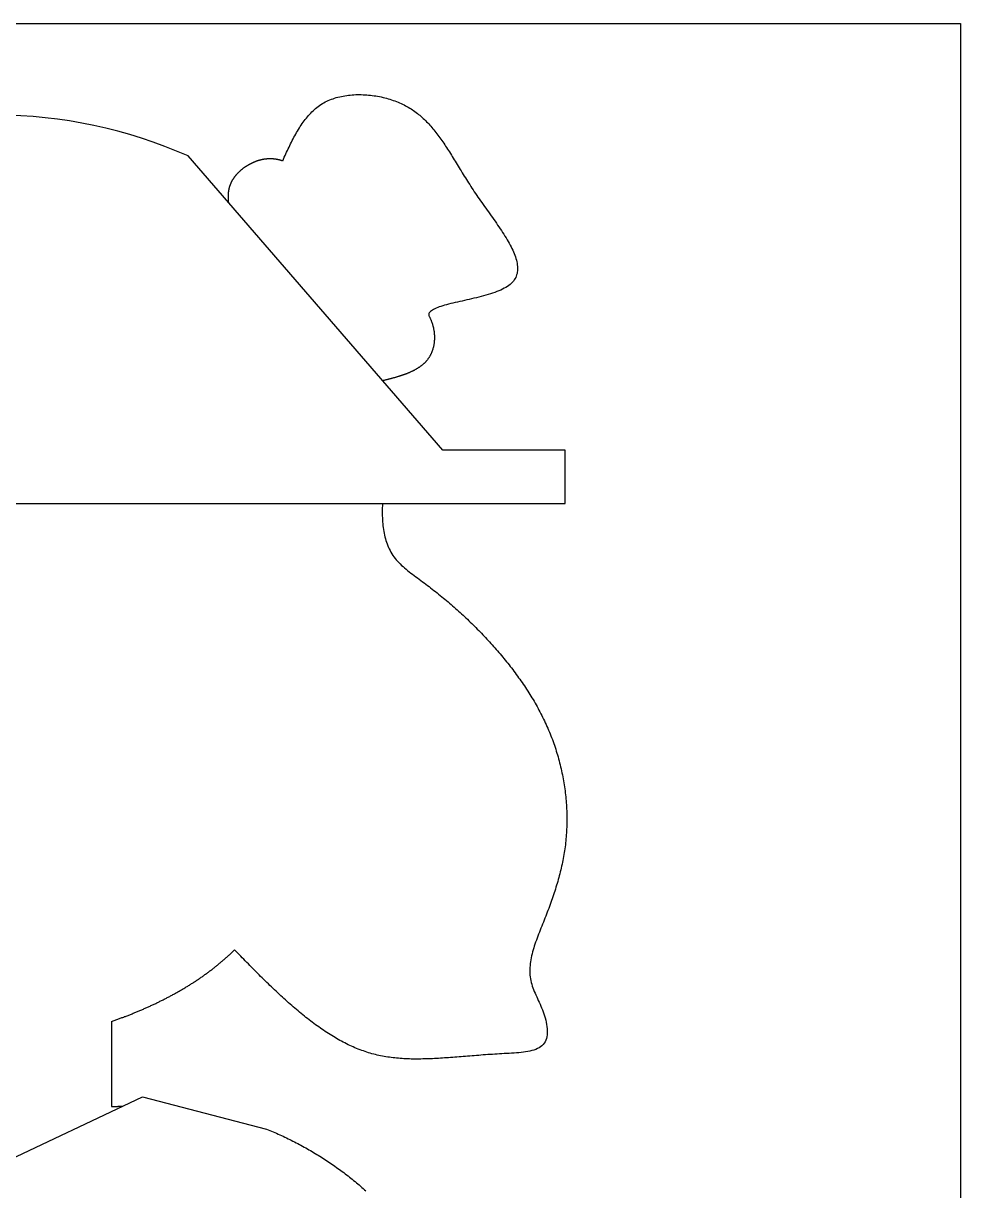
# Model space of a CAD drawing. Header units: millimetres. Extents: x 111 to 2999, y 81 to 1941.
# Drawn here: x 2196.8 to 2475.3, y 1592.4 to 1939.2 of the extents above; entities that cross this region are included whole.
import ezdxf

# ---------------------------------------------------------------- set-up
doc = ezdxf.new("R2010")
doc.units = ezdxf.units.MM

msp = doc.modelspace()

# ---------------------------------------------------------------- linework, layer by layer
for p, q in [((2223.03, 1642.67), (2223.03, 1617.36)), ((2188.12, 1599.41), (2232.22, 1620.26)), ((2232.22, 1620.26), (2269.06, 1610.68))]:
    msp.add_line(p, q)
at = {"color": 0}
msp.add_lwpolyline([(1905.29, 1939.21), (2475.29, 1939.21), (2475.29, 1039.21), (1905.29, 1039.21)], close=True, dxfattribs=at)
msp.add_lwpolyline([(2321.41, 1812.37), (2245.75, 1899.8, 0.212606), (2131.84, 1899.8), (2054.37, 1812.37), (2000.95, 1812.37), (2000.95, 1804.77), (2000.95, 1796.5), (2040.3, 1796.5), (2335.15, 1796.5), (2357.76, 1796.5), (2357.76, 1812.37)], format="xyb", close=True)
for points in [[(2273.88, 1898.39, 0), (2274.11, 1898.9, 0), (2274.34, 1899.4, 0), (2274.57, 1899.91, 0), (2274.81, 1900.42, 0), (2275.04, 1900.92, 0), (2275.28, 1901.42, 0), (2275.51, 1901.93, 0), (2275.75, 1902.42, 0), (2275.99, 1902.92, 0), (2276.23, 1903.41, 0), (2276.48, 1903.91, 0), (2276.73, 1904.39, 0), (2276.98, 1904.88, 0), (2277.23, 1905.35, 0), (2277.49, 1905.83, 0), (2277.75, 1906.3, 0), (2278.01, 1906.76, 0), (2278.28, 1907.22, 0), (2278.55, 1907.68, 0), (2278.83, 1908.13, 0), (2279.11, 1908.57, 0), (2279.39, 1909, 0), (2279.69, 1909.43, 0), (2279.98, 1909.85, 0), (2280.28, 1910.27, 0), (2280.59, 1910.67, 0), (2280.91, 1911.07, 0), (2281.23, 1911.46, 0), (2281.56, 1911.84, 0), (2281.89, 1912.21, 0), (2282.23, 1912.57, 0), (2282.58, 1912.92, 0), (2282.94, 1913.26, 0), (2283.3, 1913.6, 0), (2283.67, 1913.92, 0), (2284.05, 1914.23, 0), (2284.44, 1914.52, 0), (2284.84, 1914.81, 0), (2285.24, 1915.09, 0), (2285.66, 1915.35, 0), (2286.08, 1915.6, 0), (2286.52, 1915.84, 0), (2286.96, 1916.06, 0), (2287.42, 1916.27, 0), (2287.88, 1916.47, 0), (2288.35, 1916.65, 0), (2288.83, 1916.83, 0), (2289.31, 1916.99, 0), (2289.81, 1917.14, 0), (2290.3, 1917.28, 0), (2290.81, 1917.4, 0), (2291.32, 1917.51, 0), (2291.84, 1917.62, 0), (2292.36, 1917.71, 0), (2292.89, 1917.79, 0), (2293.41, 1917.85, 0), (2293.95, 1917.91, 0), (2294.49, 1917.96, 0), (2295.02, 1917.99, 0), (2295.57, 1918.02, 0), (2296.11, 1918.03, 0), (2296.65, 1918.03, 0), (2297.2, 1918.03, 0), (2297.75, 1918.01, 0), (2298.29, 1917.98, 0), (2298.84, 1917.95, 0), (2299.39, 1917.9, 0), (2299.93, 1917.85, 0), (2300.47, 1917.78, 0), (2301.02, 1917.71, 0), (2301.55, 1917.63, 0), (2302.09, 1917.54, 0), (2302.62, 1917.44, 0), (2303.15, 1917.33, 0), (2303.68, 1917.21, 0), (2304.2, 1917.08, 0), (2304.71, 1916.95, 0), (2305.22, 1916.81, 0), (2305.73, 1916.66, 0), (2306.23, 1916.5, 0), (2306.72, 1916.33, 0), (2307.2, 1916.16, 0), (2307.68, 1915.98, 0), (2308.15, 1915.79, 0), (2308.61, 1915.6, 0), (2309.06, 1915.4, 0), (2309.5, 1915.19, 0), (2309.94, 1914.97, 0), (2310.37, 1914.75, 0), (2310.79, 1914.52, 0), (2311.2, 1914.29, 0), (2311.6, 1914.04, 0), (2312, 1913.8, 0), (2312.4, 1913.54, 0), (2312.78, 1913.28, 0), (2313.16, 1913.01, 0), (2313.53, 1912.74, 0), (2313.9, 1912.46, 0), (2314.26, 1912.17, 0), (2314.62, 1911.88, 0), (2314.97, 1911.58, 0), (2315.31, 1911.27, 0), (2315.65, 1910.96, 0), (2315.99, 1910.64, 0), (2316.32, 1910.32, 0), (2316.64, 1909.99, 0), (2316.97, 1909.66, 0), (2317.28, 1909.32, 0), (2317.6, 1908.97, 0), (2317.91, 1908.62, 0), (2318.22, 1908.27, 0), (2318.52, 1907.9, 0), (2318.82, 1907.54, 0), (2319.12, 1907.17, 0), (2319.42, 1906.79, 0), (2319.71, 1906.4, 0), (2320, 1906.02, 0), (2320.29, 1905.62, 0), (2320.58, 1905.23, 0), (2320.87, 1904.82, 0), (2321.16, 1904.42, 0), (2321.44, 1904, 0), (2321.72, 1903.59, 0), (2322.01, 1903.16, 0), (2322.29, 1902.74, 0), (2322.57, 1902.31, 0), (2322.85, 1901.87, 0), (2323.13, 1901.43, 0), (2323.42, 1900.99, 0), (2323.7, 1900.54, 0), (2323.98, 1900.09, 0), (2324.27, 1899.63, 0), (2324.55, 1899.17, 0), (2324.84, 1898.7, 0), (2325.13, 1898.23, 0), (2325.42, 1897.76, 0), (2325.71, 1897.28, 0), (2326, 1896.8, 0), (2326.3, 1896.32, 0), (2326.6, 1895.83, 0), (2326.9, 1895.34, 0), (2327.21, 1894.84, 0), (2327.51, 1894.34, 0), (2327.82, 1893.84, 0), (2328.14, 1893.33, 0), (2328.46, 1892.82, 0), (2328.78, 1892.31, 0), (2329.11, 1891.79, 0), (2329.44, 1891.28, 0), (2329.77, 1890.75, 0), (2330.11, 1890.23, 0), (2330.46, 1889.7, 0), (2330.81, 1889.17, 0), (2331.17, 1888.64, 0), (2331.53, 1888.1, 0), (2331.89, 1887.56, 0), (2332.27, 1887.02, 0), (2332.65, 1886.47, 0), (2333.03, 1885.93, 0), (2333.42, 1885.38, 0), (2333.81, 1884.83, 0), (2334.2, 1884.28, 0), (2334.6, 1883.72, 0), (2335, 1883.17, 0), (2335.39, 1882.61, 0), (2335.79, 1882.06, 0), (2336.19, 1881.5, 0), (2336.58, 1880.95, 0), (2336.97, 1880.4, 0), (2337.36, 1879.84, 0), (2337.74, 1879.29, 0), (2338.12, 1878.74, 0), (2338.49, 1878.19, 0), (2338.86, 1877.64, 0), (2339.21, 1877.09, 0), (2339.56, 1876.55, 0), (2339.9, 1876.01, 0), (2340.24, 1875.47, 0), (2340.56, 1874.93, 0), (2340.86, 1874.4, 0), (2341.16, 1873.87, 0), (2341.45, 1873.35, 0), (2341.72, 1872.83, 0), (2341.97, 1872.31, 0), (2342.21, 1871.8, 0), (2342.44, 1871.3, 0), (2342.65, 1870.8, 0), (2342.84, 1870.3, 0), (2343.01, 1869.81, 0), (2343.17, 1869.33, 0), (2343.3, 1868.85, 0), (2343.41, 1868.38, 0), (2343.51, 1867.92, 0), (2343.58, 1867.46, 0), (2343.62, 1867.01, 0), (2343.65, 1866.57, 0), (2343.65, 1866.14, 0), (2343.62, 1865.71, 0), (2343.57, 1865.29, 0), (2343.49, 1864.89, 0), (2343.38, 1864.49, 0), (2343.25, 1864.1, 0), (2343.09, 1863.72, 0), (2342.89, 1863.34, 0), (2342.67, 1862.98, 0), (2342.41, 1862.63, 0), (2342.13, 1862.29, 0), (2341.81, 1861.97, 0), (2341.45, 1861.65, 0), (2341.06, 1861.34, 0), (2340.64, 1861.05, 0), (2340.18, 1860.76, 0), (2339.7, 1860.49, 0), (2339.18, 1860.23, 0), (2338.64, 1859.97, 0), (2338.07, 1859.73, 0), (2337.48, 1859.5, 0), (2336.86, 1859.27, 0), (2336.23, 1859.05, 0), (2335.58, 1858.84, 0), (2334.92, 1858.63, 0), (2334.24, 1858.44, 0), (2333.55, 1858.24, 0), (2332.85, 1858.06, 0), (2332.14, 1857.88, 0), (2331.43, 1857.7, 0), (2330.71, 1857.53, 0), (2330, 1857.36, 0), (2329.28, 1857.19, 0), (2328.57, 1857.03, 0), (2327.86, 1856.87, 0), (2327.15, 1856.71, 0), (2326.46, 1856.55, 0), (2325.77, 1856.4, 0), (2325.1, 1856.24, 0), (2324.44, 1856.08, 0), (2323.8, 1855.93, 0), (2323.17, 1855.77, 0), (2322.57, 1855.61, 0), (2321.99, 1855.45, 0), (2321.43, 1855.28, 0), (2320.9, 1855.12, 0), (2320.39, 1854.95, 0), (2319.92, 1854.78, 0), (2319.48, 1854.6, 0), (2319.07, 1854.41, 0), (2318.7, 1854.23, 0), (2318.36, 1854.03, 0), (2318.07, 1853.83, 0), (2317.82, 1853.63, 0), (2317.61, 1853.41, 0), (2317.44, 1853.19, 0), (2317.33, 1852.96, 0), (2317.26, 1852.73, 0), (2317.25, 1852.48, 0)], [(2257.84, 1885.83, 0), (2257.83, 1885.93, 0), (2257.82, 1886.04, 0), (2257.82, 1886.15, 0), (2257.81, 1886.26, 0), (2257.8, 1886.37, 0), (2257.79, 1886.48, 0), (2257.78, 1886.59, 0), (2257.78, 1886.69, 0), (2257.77, 1886.8, 0), (2257.77, 1886.91, 0), (2257.76, 1887.02, 0), (2257.76, 1887.12, 0), (2257.75, 1887.23, 0), (2257.75, 1887.34, 0), (2257.75, 1887.45, 0), (2257.75, 1887.55, 0), (2257.75, 1887.66, 0), (2257.75, 1887.77, 0), (2257.75, 1887.87, 0), (2257.75, 1887.98, 0), (2257.75, 1888.08, 0), (2257.75, 1888.19, 0), (2257.76, 1888.3, 0), (2257.76, 1888.4, 0), (2257.77, 1888.51, 0), (2257.78, 1888.61, 0), (2257.78, 1888.72, 0), (2257.79, 1888.82, 0), (2257.8, 1888.92, 0), (2257.81, 1889.03, 0), (2257.82, 1889.13, 0), (2257.83, 1889.24, 0), (2257.85, 1889.34, 0), (2257.86, 1889.44, 0), (2257.88, 1889.54, 0), (2257.89, 1889.65, 0), (2257.91, 1889.75, 0), (2257.93, 1889.85, 0), (2257.95, 1889.95, 0), (2257.97, 1890.05, 0), (2257.99, 1890.16, 0), (2258.02, 1890.26, 0), (2258.04, 1890.36, 0), (2258.07, 1890.46, 0), (2258.09, 1890.56, 0), (2258.12, 1890.66, 0), (2258.15, 1890.76, 0), (2258.18, 1890.86, 0), (2258.21, 1890.95, 0), (2258.25, 1891.05, 0), (2258.28, 1891.15, 0), (2258.32, 1891.25, 0), (2258.36, 1891.35, 0), (2258.39, 1891.44, 0), (2258.43, 1891.54, 0), (2258.47, 1891.64, 0), (2258.52, 1891.73, 0), (2258.56, 1891.83, 0), (2258.6, 1891.92, 0), (2258.65, 1892.02, 0), (2258.7, 1892.11, 0), (2258.74, 1892.21, 0), (2258.79, 1892.3, 0), (2258.84, 1892.4, 0), (2258.89, 1892.49, 0), (2258.95, 1892.58, 0), (2259, 1892.67, 0), (2259.06, 1892.77, 0), (2259.11, 1892.86, 0), (2259.17, 1892.95, 0), (2259.23, 1893.04, 0), (2259.28, 1893.13, 0), (2259.34, 1893.22, 0), (2259.41, 1893.31, 0), (2259.47, 1893.4, 0), (2259.53, 1893.48, 0), (2259.59, 1893.57, 0), (2259.66, 1893.66, 0), (2259.72, 1893.75, 0), (2259.79, 1893.83, 0), (2259.86, 1893.92, 0), (2259.93, 1894, 0), (2260, 1894.09, 0), (2260.07, 1894.17, 0), (2260.14, 1894.26, 0), (2260.21, 1894.34, 0), (2260.28, 1894.42, 0), (2260.36, 1894.5, 0), (2260.43, 1894.58, 0), (2260.51, 1894.67, 0), (2260.58, 1894.75, 0), (2260.66, 1894.83, 0), (2260.74, 1894.91, 0), (2260.82, 1894.98, 0), (2260.9, 1895.06, 0), (2260.98, 1895.14, 0), (2261.06, 1895.22, 0), (2261.14, 1895.29, 0), (2261.22, 1895.37, 0), (2261.31, 1895.44, 0), (2261.39, 1895.52, 0), (2261.47, 1895.59, 0), (2261.56, 1895.67, 0), (2261.65, 1895.74, 0), (2261.73, 1895.81, 0), (2261.82, 1895.88, 0), (2261.91, 1895.95, 0), (2262, 1896.02, 0), (2262.08, 1896.09, 0), (2262.17, 1896.16, 0), (2262.26, 1896.23, 0), (2262.35, 1896.3, 0), (2262.45, 1896.37, 0), (2262.54, 1896.43, 0), (2262.63, 1896.5, 0), (2262.72, 1896.56, 0), (2262.82, 1896.63, 0), (2262.91, 1896.69, 0), (2263, 1896.75, 0), (2263.1, 1896.81, 0), (2263.19, 1896.88, 0), (2263.29, 1896.94, 0), (2263.39, 1897, 0), (2263.48, 1897.06, 0), (2263.58, 1897.11, 0), (2263.68, 1897.17, 0), (2263.78, 1897.23, 0), (2263.87, 1897.28, 0), (2263.97, 1897.34, 0), (2264.07, 1897.39, 0), (2264.17, 1897.45, 0), (2264.27, 1897.5, 0), (2264.37, 1897.55, 0), (2264.47, 1897.6, 0), (2264.57, 1897.65, 0), (2264.67, 1897.7, 0), (2264.77, 1897.75, 0), (2264.88, 1897.8, 0), (2264.98, 1897.85, 0), (2265.08, 1897.9, 0), (2265.18, 1897.94, 0), (2265.28, 1897.99, 0), (2265.39, 1898.03, 0), (2265.49, 1898.07, 0), (2265.59, 1898.11, 0), (2265.69, 1898.16, 0), (2265.8, 1898.2, 0), (2265.9, 1898.24, 0), (2266, 1898.27, 0), (2266.11, 1898.31, 0), (2266.21, 1898.35, 0), (2266.32, 1898.39, 0), (2266.42, 1898.42, 0), (2266.52, 1898.45, 0), (2266.63, 1898.49, 0), (2266.73, 1898.52, 0), (2266.84, 1898.55, 0), (2266.94, 1898.58, 0), (2267.05, 1898.61, 0), (2267.15, 1898.64, 0), (2267.25, 1898.67, 0), (2267.36, 1898.69, 0), (2267.46, 1898.72, 0), (2267.57, 1898.75, 0), (2267.67, 1898.77, 0), (2267.78, 1898.79, 0), (2267.88, 1898.81, 0), (2267.99, 1898.83, 0), (2268.09, 1898.85, 0), (2268.2, 1898.87, 0), (2268.3, 1898.89, 0), (2268.41, 1898.91, 0), (2268.51, 1898.93, 0), (2268.62, 1898.94, 0), (2268.73, 1898.95, 0), (2268.83, 1898.97, 0), (2268.94, 1898.98, 0), (2269.04, 1898.99, 0), (2269.15, 1899, 0), (2269.25, 1899.01, 0), (2269.36, 1899.02, 0), (2269.47, 1899.02, 0), (2269.57, 1899.03, 0), (2269.68, 1899.04, 0), (2269.78, 1899.04, 0), (2269.89, 1899.04, 0), (2270, 1899.04, 0), (2270.1, 1899.05, 0), (2270.21, 1899.05, 0), (2270.32, 1899.04, 0), (2270.42, 1899.04, 0), (2270.53, 1899.04, 0), (2270.64, 1899.03, 0), (2270.74, 1899.03, 0), (2270.85, 1899.02, 0), (2270.96, 1899.01, 0), (2271.06, 1899.01, 0), (2271.17, 1899, 0), (2271.28, 1898.98, 0), (2271.39, 1898.97, 0), (2271.49, 1898.96, 0), (2271.6, 1898.95, 0), (2271.71, 1898.93, 0), (2271.82, 1898.91, 0), (2271.92, 1898.9, 0), (2272.03, 1898.88, 0), (2272.14, 1898.86, 0), (2272.25, 1898.84, 0), (2272.36, 1898.82, 0), (2272.46, 1898.79, 0), (2272.57, 1898.77, 0), (2272.68, 1898.74, 0), (2272.79, 1898.72, 0), (2272.9, 1898.69, 0), (2273.01, 1898.66, 0), (2273.12, 1898.63, 0), (2273.22, 1898.6, 0), (2273.33, 1898.57, 0), (2273.44, 1898.53, 0), (2273.55, 1898.5, 0), (2273.66, 1898.46, 0), (2273.77, 1898.43, 0), (2273.88, 1898.39, 0)], [(2317.25, 1852.48, 0), (2317.33, 1852.33, 0), (2317.4, 1852.19, 0), (2317.48, 1852.04, 0), (2317.55, 1851.89, 0), (2317.63, 1851.74, 0), (2317.7, 1851.59, 0), (2317.76, 1851.44, 0), (2317.83, 1851.28, 0), (2317.89, 1851.13, 0), (2317.96, 1850.98, 0), (2318.02, 1850.83, 0), (2318.07, 1850.67, 0), (2318.13, 1850.52, 0), (2318.19, 1850.36, 0), (2318.24, 1850.21, 0), (2318.29, 1850.05, 0), (2318.34, 1849.9, 0), (2318.38, 1849.74, 0), (2318.43, 1849.59, 0), (2318.47, 1849.43, 0), (2318.51, 1849.28, 0), (2318.55, 1849.12, 0), (2318.59, 1848.96, 0), (2318.63, 1848.81, 0), (2318.66, 1848.65, 0), (2318.69, 1848.49, 0), (2318.72, 1848.34, 0), (2318.75, 1848.18, 0), (2318.78, 1848.02, 0), (2318.8, 1847.87, 0), (2318.83, 1847.71, 0), (2318.85, 1847.55, 0), (2318.87, 1847.4, 0), (2318.88, 1847.24, 0), (2318.9, 1847.09, 0), (2318.91, 1846.93, 0), (2318.92, 1846.78, 0), (2318.93, 1846.62, 0), (2318.94, 1846.46, 0), (2318.95, 1846.31, 0), (2318.95, 1846.16, 0), (2318.96, 1846, 0), (2318.96, 1845.85, 0), (2318.96, 1845.69, 0), (2318.95, 1845.54, 0), (2318.95, 1845.39, 0), (2318.94, 1845.24, 0), (2318.93, 1845.09, 0), (2318.92, 1844.93, 0), (2318.91, 1844.78, 0), (2318.9, 1844.63, 0), (2318.88, 1844.48, 0), (2318.87, 1844.34, 0), (2318.85, 1844.19, 0), (2318.83, 1844.04, 0), (2318.81, 1843.89, 0), (2318.78, 1843.75, 0), (2318.76, 1843.6, 0), (2318.73, 1843.46, 0), (2318.7, 1843.32, 0), (2318.67, 1843.17, 0), (2318.64, 1843.03, 0), (2318.6, 1842.89, 0), (2318.57, 1842.75, 0), (2318.53, 1842.61, 0), (2318.49, 1842.47, 0), (2318.45, 1842.33, 0), (2318.41, 1842.2, 0), (2318.36, 1842.06, 0), (2318.32, 1841.93, 0), (2318.27, 1841.8, 0), (2318.22, 1841.66, 0), (2318.17, 1841.53, 0), (2318.11, 1841.4, 0), (2318.06, 1841.27, 0), (2318, 1841.15, 0), (2317.94, 1841.02, 0), (2317.88, 1840.9, 0), (2317.82, 1840.77, 0), (2317.76, 1840.65, 0), (2317.7, 1840.53, 0), (2317.63, 1840.41, 0), (2317.56, 1840.29, 0), (2317.49, 1840.17, 0), (2317.42, 1840.06, 0), (2317.35, 1839.94, 0), (2317.27, 1839.83, 0), (2317.2, 1839.72, 0), (2317.12, 1839.61, 0), (2317.04, 1839.5, 0), (2316.96, 1839.39, 0), (2316.88, 1839.28, 0), (2316.8, 1839.18, 0), (2316.71, 1839.07, 0), (2316.62, 1838.97, 0), (2316.54, 1838.87, 0), (2316.45, 1838.77, 0), (2316.36, 1838.67, 0), (2316.26, 1838.57, 0), (2316.17, 1838.47, 0), (2316.07, 1838.38, 0), (2315.98, 1838.28, 0), (2315.88, 1838.19, 0), (2315.78, 1838.1, 0), (2315.68, 1838.01, 0), (2315.58, 1837.91, 0), (2315.48, 1837.83, 0), (2315.37, 1837.74, 0), (2315.27, 1837.65, 0), (2315.16, 1837.56, 0), (2315.05, 1837.48, 0), (2314.94, 1837.39, 0), (2314.83, 1837.31, 0), (2314.72, 1837.23, 0), (2314.61, 1837.15, 0), (2314.49, 1837.07, 0), (2314.38, 1836.99, 0), (2314.26, 1836.91, 0), (2314.14, 1836.83, 0), (2314.02, 1836.76, 0), (2313.9, 1836.68, 0), (2313.78, 1836.61, 0), (2313.66, 1836.53, 0), (2313.54, 1836.46, 0), (2313.41, 1836.39, 0), (2313.29, 1836.32, 0), (2313.16, 1836.25, 0), (2313.03, 1836.18, 0), (2312.9, 1836.11, 0), (2312.77, 1836.04, 0), (2312.64, 1835.98, 0), (2312.51, 1835.91, 0), (2312.38, 1835.85, 0), (2312.25, 1835.78, 0), (2312.11, 1835.72, 0), (2311.98, 1835.65, 0), (2311.84, 1835.59, 0), (2311.7, 1835.53, 0), (2311.57, 1835.47, 0), (2311.43, 1835.41, 0), (2311.29, 1835.35, 0), (2311.15, 1835.29, 0), (2311.01, 1835.23, 0), (2310.86, 1835.18, 0), (2310.72, 1835.12, 0), (2310.58, 1835.06, 0), (2310.43, 1835.01, 0), (2310.29, 1834.95, 0), (2310.14, 1834.9, 0), (2310, 1834.85, 0), (2309.85, 1834.79, 0), (2309.7, 1834.74, 0), (2309.55, 1834.69, 0), (2309.4, 1834.64, 0), (2309.25, 1834.59, 0), (2309.1, 1834.54, 0), (2308.95, 1834.49, 0), (2308.8, 1834.44, 0), (2308.65, 1834.39, 0), (2308.5, 1834.34, 0), (2308.34, 1834.29, 0), (2308.19, 1834.24, 0), (2308.03, 1834.2, 0), (2307.88, 1834.15, 0), (2307.72, 1834.11, 0), (2307.57, 1834.06, 0), (2307.41, 1834.01, 0), (2307.25, 1833.97, 0), (2307.1, 1833.92, 0), (2306.94, 1833.88, 0), (2306.78, 1833.84, 0), (2306.62, 1833.79, 0), (2306.46, 1833.75, 0), (2306.3, 1833.71, 0), (2306.14, 1833.67, 0), (2305.98, 1833.62, 0), (2305.82, 1833.58, 0), (2305.66, 1833.54, 0), (2305.5, 1833.5, 0), (2305.34, 1833.46, 0), (2305.18, 1833.42, 0), (2305.01, 1833.38, 0), (2304.85, 1833.33, 0), (2304.69, 1833.29, 0), (2304.53, 1833.25, 0), (2304.36, 1833.21, 0), (2304.2, 1833.18, 0), (2304.04, 1833.14, 0), (2303.87, 1833.1, 0), (2303.71, 1833.06, 0), (2303.54, 1833.02, 0)], [(2303.51, 1796.5, 0), (2303.48, 1795.88, 0), (2303.46, 1795.27, 0), (2303.45, 1794.66, 0), (2303.44, 1794.05, 0), (2303.45, 1793.45, 0), (2303.46, 1792.85, 0), (2303.48, 1792.26, 0), (2303.5, 1791.67, 0), (2303.54, 1791.09, 0), (2303.59, 1790.51, 0), (2303.65, 1789.93, 0), (2303.72, 1789.37, 0), (2303.79, 1788.8, 0), (2303.89, 1788.25, 0), (2303.99, 1787.69, 0), (2304.1, 1787.15, 0), (2304.23, 1786.61, 0), (2304.37, 1786.08, 0), (2304.53, 1785.55, 0), (2304.7, 1785.03, 0), (2304.88, 1784.52, 0), (2305.08, 1784.01, 0), (2305.3, 1783.52, 0), (2305.52, 1783.03, 0), (2305.77, 1782.54, 0), (2306.03, 1782.07, 0), (2306.31, 1781.6, 0), (2306.61, 1781.14, 0), (2306.93, 1780.69, 0), (2307.26, 1780.25, 0), (2307.61, 1779.82, 0), (2307.98, 1779.4, 0), (2308.37, 1778.98, 0), (2308.77, 1778.57, 0), (2309.19, 1778.17, 0), (2309.62, 1777.78, 0), (2310.06, 1777.39, 0), (2310.52, 1777, 0), (2310.98, 1776.62, 0), (2311.46, 1776.25, 0), (2311.94, 1775.87, 0), (2312.42, 1775.5, 0), (2312.91, 1775.14, 0), (2313.41, 1774.77, 0), (2313.9, 1774.41, 0), (2314.4, 1774.04, 0), (2314.9, 1773.68, 0), (2315.39, 1773.31, 0), (2315.88, 1772.94, 0), (2316.37, 1772.58, 0), (2316.86, 1772.21, 0), (2317.35, 1771.84, 0), (2317.83, 1771.47, 0), (2318.31, 1771.09, 0), (2318.79, 1770.72, 0), (2319.26, 1770.35, 0), (2319.74, 1769.97, 0), (2320.21, 1769.59, 0), (2320.68, 1769.21, 0), (2321.14, 1768.83, 0), (2321.61, 1768.45, 0), (2322.07, 1768.07, 0), (2322.53, 1767.68, 0), (2322.99, 1767.3, 0), (2323.44, 1766.91, 0), (2323.9, 1766.52, 0), (2324.35, 1766.13, 0), (2324.8, 1765.74, 0), (2325.24, 1765.35, 0), (2325.69, 1764.95, 0), (2326.13, 1764.55, 0), (2326.57, 1764.16, 0), (2327.01, 1763.76, 0), (2327.45, 1763.36, 0), (2327.88, 1762.95, 0), (2328.31, 1762.55, 0), (2328.74, 1762.14, 0), (2329.17, 1761.73, 0), (2329.6, 1761.32, 0), (2330.02, 1760.91, 0), (2330.44, 1760.5, 0), (2330.86, 1760.09, 0), (2331.28, 1759.67, 0), (2331.7, 1759.25, 0), (2332.11, 1758.83, 0), (2332.52, 1758.41, 0), (2332.93, 1757.98, 0), (2333.34, 1757.56, 0), (2333.75, 1757.13, 0), (2334.15, 1756.7, 0), (2334.56, 1756.27, 0), (2334.96, 1755.83, 0), (2335.35, 1755.4, 0), (2335.75, 1754.96, 0), (2336.15, 1754.52, 0), (2336.54, 1754.08, 0), (2336.93, 1753.63, 0), (2337.32, 1753.19, 0), (2337.71, 1752.74, 0), (2338.09, 1752.29, 0), (2338.48, 1751.84, 0), (2338.86, 1751.38, 0), (2339.24, 1750.93, 0), (2339.62, 1750.47, 0), (2340, 1750.01, 0), (2340.37, 1749.54, 0), (2340.74, 1749.08, 0), (2341.11, 1748.61, 0), (2341.48, 1748.14, 0), (2341.85, 1747.67, 0), (2342.21, 1747.19, 0), (2342.57, 1746.72, 0), (2342.93, 1746.24, 0), (2343.28, 1745.76, 0), (2343.63, 1745.27, 0), (2343.98, 1744.79, 0), (2344.33, 1744.3, 0), (2344.67, 1743.81, 0), (2345.01, 1743.32, 0), (2345.35, 1742.83, 0), (2345.69, 1742.33, 0), (2346.02, 1741.83, 0), (2346.34, 1741.33, 0), (2346.67, 1740.83, 0), (2346.99, 1740.33, 0), (2347.31, 1739.82, 0), (2347.62, 1739.31, 0), (2347.94, 1738.8, 0), (2348.24, 1738.28, 0), (2348.55, 1737.77, 0), (2348.85, 1737.25, 0), (2349.15, 1736.73, 0), (2349.44, 1736.21, 0), (2349.73, 1735.68, 0), (2350.01, 1735.16, 0), (2350.29, 1734.63, 0), (2350.57, 1734.09, 0), (2350.84, 1733.56, 0), (2351.11, 1733.02, 0), (2351.38, 1732.49, 0), (2351.64, 1731.95, 0), (2351.89, 1731.4, 0), (2352.14, 1730.86, 0), (2352.39, 1730.31, 0), (2352.63, 1729.76, 0), (2352.87, 1729.21, 0), (2353.1, 1728.65, 0), (2353.33, 1728.1, 0), (2353.55, 1727.54, 0), (2353.77, 1726.98, 0), (2353.99, 1726.41, 0), (2354.19, 1725.85, 0), (2354.4, 1725.28, 0), (2354.6, 1724.71, 0), (2354.79, 1724.14, 0), (2354.98, 1723.57, 0), (2355.16, 1722.99, 0), (2355.34, 1722.41, 0), (2355.51, 1721.83, 0), (2355.68, 1721.25, 0), (2355.84, 1720.67, 0), (2356, 1720.08, 0), (2356.15, 1719.5, 0), (2356.3, 1718.91, 0), (2356.44, 1718.32, 0), (2356.58, 1717.73, 0), (2356.71, 1717.14, 0), (2356.84, 1716.55, 0), (2356.96, 1715.96, 0), (2357.08, 1715.36, 0), (2357.19, 1714.77, 0), (2357.3, 1714.17, 0), (2357.4, 1713.58, 0), (2357.49, 1712.98, 0), (2357.58, 1712.38, 0), (2357.67, 1711.78, 0), (2357.75, 1711.19, 0), (2357.82, 1710.59, 0), (2357.89, 1709.99, 0), (2357.95, 1709.39, 0), (2358.01, 1708.79, 0), (2358.06, 1708.19, 0), (2358.11, 1707.59, 0), (2358.15, 1706.99, 0), (2358.19, 1706.39, 0), (2358.22, 1705.79, 0), (2358.25, 1705.19, 0), (2358.27, 1704.59, 0), (2358.28, 1704, 0), (2358.29, 1703.4, 0), (2358.3, 1702.8, 0), (2358.3, 1702.2, 0), (2358.29, 1701.61, 0), (2358.28, 1701.01, 0), (2358.26, 1700.42, 0), (2358.23, 1699.83, 0), (2358.21, 1699.24, 0), (2358.17, 1698.65, 0), (2358.13, 1698.06, 0), (2358.08, 1697.47, 0), (2358.03, 1696.88, 0), (2357.98, 1696.29, 0), (2357.91, 1695.71, 0), (2357.85, 1695.13, 0), (2357.77, 1694.55, 0), (2357.69, 1693.97, 0), (2357.61, 1693.39, 0), (2357.52, 1692.81, 0), (2357.42, 1692.23, 0), (2357.32, 1691.66, 0), (2357.22, 1691.08, 0), (2357.11, 1690.51, 0), (2356.99, 1689.94, 0), (2356.87, 1689.37, 0), (2356.74, 1688.8, 0), (2356.61, 1688.23, 0), (2356.48, 1687.66, 0), (2356.34, 1687.09, 0), (2356.19, 1686.52, 0), (2356.05, 1685.95, 0), (2355.89, 1685.38, 0), (2355.73, 1684.81, 0), (2355.57, 1684.24, 0), (2355.41, 1683.67, 0), (2355.24, 1683.1, 0), (2355.06, 1682.53, 0), (2354.88, 1681.96, 0), (2354.7, 1681.39, 0), (2354.52, 1680.82, 0), (2354.33, 1680.25, 0), (2354.13, 1679.68, 0), (2353.93, 1679.11, 0), (2353.73, 1678.54, 0), (2353.53, 1677.96, 0), (2353.32, 1677.39, 0), (2353.11, 1676.81, 0), (2352.9, 1676.23, 0), (2352.68, 1675.65, 0), (2352.46, 1675.08, 0), (2352.23, 1674.49, 0), (2352.01, 1673.91, 0), (2351.78, 1673.33, 0), (2351.54, 1672.74, 0), (2351.31, 1672.16, 0), (2351.07, 1671.57, 0), (2350.83, 1670.98, 0), (2350.6, 1670.39, 0), (2350.36, 1669.8, 0), (2350.13, 1669.2, 0), (2349.9, 1668.61, 0), (2349.67, 1668.02, 0), (2349.45, 1667.43, 0), (2349.24, 1666.84, 0), (2349.03, 1666.25, 0), (2348.83, 1665.65, 0), (2348.63, 1665.06, 0), (2348.45, 1664.48, 0), (2348.28, 1663.89, 0), (2348.11, 1663.3, 0), (2347.96, 1662.72, 0), (2347.82, 1662.13, 0), (2347.7, 1661.55, 0), (2347.59, 1660.97, 0), (2347.49, 1660.39, 0), (2347.41, 1659.82, 0), (2347.35, 1659.25, 0), (2347.31, 1658.68, 0), (2347.28, 1658.11, 0), (2347.28, 1657.55, 0), (2347.29, 1656.99, 0), (2347.33, 1656.43, 0), (2347.38, 1655.88, 0), (2347.47, 1655.33, 0), (2347.57, 1654.79, 0), (2347.7, 1654.25, 0), (2347.85, 1653.71, 0), (2348.02, 1653.18, 0), (2348.21, 1652.64, 0), (2348.41, 1652.11, 0), (2348.62, 1651.58, 0), (2348.85, 1651.04, 0), (2349.09, 1650.51, 0), (2349.33, 1649.97, 0), (2349.57, 1649.43, 0), (2349.82, 1648.89, 0), (2350.07, 1648.34, 0), (2350.32, 1647.78, 0), (2350.57, 1647.22, 0), (2350.81, 1646.65, 0), (2351.04, 1646.08, 0), (2351.26, 1645.49, 0), (2351.47, 1644.9, 0), (2351.67, 1644.3, 0), (2351.85, 1643.68, 0), (2352.01, 1643.06, 0), (2352.16, 1642.42, 0), (2352.27, 1641.78, 0), (2352.37, 1641.14, 0), (2352.43, 1640.5, 0), (2352.46, 1639.88, 0), (2352.46, 1639.26, 0), (2352.42, 1638.67, 0), (2352.34, 1638.1, 0), (2352.21, 1637.56, 0), (2352.04, 1637.06, 0), (2351.82, 1636.59, 0), (2351.55, 1636.17, 0), (2351.24, 1635.78, 0), (2350.88, 1635.43, 0), (2350.47, 1635.12, 0), (2350.03, 1634.83, 0), (2349.55, 1634.58, 0), (2349.04, 1634.36, 0), (2348.5, 1634.16, 0), (2347.92, 1633.98, 0), (2347.33, 1633.83, 0), (2346.7, 1633.7, 0), (2346.06, 1633.59, 0), (2345.4, 1633.49, 0), (2344.72, 1633.41, 0), (2344.02, 1633.34, 0), (2343.32, 1633.28, 0), (2342.61, 1633.23, 0), (2341.89, 1633.19, 0), (2341.17, 1633.15, 0), (2340.45, 1633.12, 0), (2339.72, 1633.08, 0), (2339.01, 1633.04, 0), (2338.3, 1633, 0), (2337.59, 1632.96, 0), (2336.89, 1632.92, 0), (2336.19, 1632.87, 0), (2335.5, 1632.83, 0), (2334.81, 1632.78, 0), (2334.13, 1632.73, 0), (2333.45, 1632.68, 0), (2332.77, 1632.63, 0), (2332.1, 1632.58, 0), (2331.44, 1632.53, 0), (2330.77, 1632.48, 0), (2330.12, 1632.42, 0), (2329.46, 1632.37, 0), (2328.82, 1632.32, 0), (2328.17, 1632.27, 0), (2327.53, 1632.22, 0), (2326.89, 1632.17, 0), (2326.26, 1632.12, 0), (2325.63, 1632.07, 0), (2325, 1632.02, 0), (2324.38, 1631.97, 0), (2323.76, 1631.93, 0), (2323.15, 1631.88, 0), (2322.54, 1631.84, 0), (2321.93, 1631.8, 0), (2321.33, 1631.76, 0), (2320.73, 1631.72, 0), (2320.13, 1631.68, 0), (2319.54, 1631.65, 0), (2318.95, 1631.62, 0), (2318.36, 1631.59, 0), (2317.77, 1631.57, 0), (2317.19, 1631.54, 0), (2316.62, 1631.52, 0), (2316.04, 1631.51, 0), (2315.47, 1631.5, 0), (2314.9, 1631.49, 0), (2314.33, 1631.48, 0), (2313.77, 1631.48, 0), (2313.21, 1631.48, 0), (2312.65, 1631.48, 0), (2312.09, 1631.49, 0), (2311.54, 1631.51, 0), (2310.99, 1631.53, 0), (2310.44, 1631.55, 0), (2309.89, 1631.58, 0), (2309.35, 1631.61, 0), (2308.81, 1631.65, 0), (2308.27, 1631.69, 0), (2307.73, 1631.74, 0), (2307.2, 1631.79, 0), (2306.66, 1631.85, 0), (2306.13, 1631.92, 0), (2305.6, 1631.99, 0), (2305.07, 1632.07, 0), (2304.55, 1632.15, 0), (2304.02, 1632.24, 0), (2303.5, 1632.34, 0), (2302.98, 1632.44, 0), (2302.46, 1632.55, 0), (2301.95, 1632.67, 0), (2301.43, 1632.79, 0), (2300.92, 1632.92, 0), (2300.4, 1633.06, 0), (2299.89, 1633.21, 0), (2299.38, 1633.36, 0), (2298.87, 1633.52, 0), (2298.36, 1633.69, 0), (2297.86, 1633.87, 0), (2297.35, 1634.05, 0), (2296.85, 1634.24, 0), (2296.34, 1634.43, 0), (2295.84, 1634.64, 0), (2295.34, 1634.85, 0), (2294.84, 1635.06, 0), (2294.34, 1635.29, 0), (2293.84, 1635.52, 0), (2293.35, 1635.75, 0), (2292.85, 1636, 0), (2292.36, 1636.25, 0), (2291.87, 1636.5, 0), (2291.37, 1636.76, 0), (2290.88, 1637.03, 0), (2290.39, 1637.3, 0), (2289.91, 1637.58, 0), (2289.42, 1637.86, 0), (2288.93, 1638.15, 0), (2288.44, 1638.45, 0), (2287.96, 1638.75, 0), (2287.48, 1639.06, 0), (2286.99, 1639.37, 0), (2286.51, 1639.69, 0), (2286.03, 1640.01, 0), (2285.55, 1640.33, 0), (2285.07, 1640.67, 0), (2284.59, 1641, 0), (2284.11, 1641.34, 0), (2283.64, 1641.69, 0), (2283.16, 1642.04, 0), (2282.68, 1642.4, 0), (2282.21, 1642.76, 0), (2281.74, 1643.12, 0), (2281.26, 1643.49, 0), (2280.79, 1643.86, 0), (2280.32, 1644.24, 0), (2279.85, 1644.62, 0), (2279.38, 1645, 0), (2278.91, 1645.39, 0), (2278.44, 1645.78, 0), (2277.97, 1646.17, 0), (2277.5, 1646.57, 0), (2277.03, 1646.97, 0), (2276.57, 1647.38, 0), (2276.1, 1647.79, 0), (2275.63, 1648.2, 0), (2275.17, 1648.61, 0), (2274.7, 1649.03, 0), (2274.24, 1649.45, 0), (2273.78, 1649.88, 0), (2273.31, 1650.3, 0), (2272.85, 1650.73, 0), (2272.39, 1651.16, 0), (2271.93, 1651.6, 0), (2271.47, 1652.03, 0), (2271, 1652.47, 0), (2270.54, 1652.91, 0), (2270.08, 1653.36, 0), (2269.62, 1653.8, 0), (2269.16, 1654.25, 0), (2268.7, 1654.7, 0), (2268.25, 1655.15, 0), (2267.79, 1655.6, 0), (2267.33, 1656.05, 0), (2266.87, 1656.51, 0), (2266.41, 1656.96, 0), (2265.95, 1657.42, 0), (2265.5, 1657.88, 0), (2265.04, 1658.34, 0), (2264.58, 1658.8, 0), (2264.13, 1659.26, 0), (2263.67, 1659.73, 0), (2263.21, 1660.19, 0), (2262.76, 1660.65, 0), (2262.3, 1661.12, 0), (2261.84, 1661.59, 0), (2261.39, 1662.05, 0), (2260.93, 1662.52, 0), (2260.47, 1662.99, 0), (2260.02, 1663.45, 0), (2259.56, 1663.92, 0)], [(2223.03, 1642.67, 0), (2223.29, 1642.75, 0), (2223.55, 1642.84, 0), (2223.81, 1642.94, 0), (2224.07, 1643.03, 0), (2224.33, 1643.12, 0), (2224.59, 1643.21, 0), (2224.85, 1643.3, 0), (2225.1, 1643.4, 0), (2225.36, 1643.49, 0), (2225.62, 1643.58, 0), (2225.88, 1643.68, 0), (2226.13, 1643.78, 0), (2226.39, 1643.87, 0), (2226.65, 1643.97, 0), (2226.9, 1644.07, 0), (2227.16, 1644.16, 0), (2227.42, 1644.26, 0), (2227.67, 1644.36, 0), (2227.93, 1644.46, 0), (2228.18, 1644.56, 0), (2228.44, 1644.66, 0), (2228.69, 1644.76, 0), (2228.95, 1644.86, 0), (2229.2, 1644.96, 0), (2229.46, 1645.07, 0), (2229.71, 1645.17, 0), (2229.96, 1645.27, 0), (2230.22, 1645.38, 0), (2230.47, 1645.48, 0), (2230.72, 1645.59, 0), (2230.97, 1645.69, 0), (2231.23, 1645.8, 0), (2231.48, 1645.9, 0), (2231.73, 1646.01, 0), (2231.98, 1646.12, 0), (2232.23, 1646.23, 0), (2232.48, 1646.34, 0), (2232.73, 1646.45, 0), (2232.98, 1646.56, 0), (2233.23, 1646.67, 0), (2233.48, 1646.78, 0), (2233.73, 1646.89, 0), (2233.98, 1647, 0), (2234.23, 1647.11, 0), (2234.48, 1647.23, 0), (2234.72, 1647.34, 0), (2234.97, 1647.45, 0), (2235.22, 1647.57, 0), (2235.46, 1647.68, 0), (2235.71, 1647.8, 0), (2235.96, 1647.92, 0), (2236.2, 1648.03, 0), (2236.45, 1648.15, 0), (2236.69, 1648.27, 0), (2236.94, 1648.39, 0), (2237.18, 1648.51, 0), (2237.42, 1648.63, 0), (2237.67, 1648.75, 0), (2237.91, 1648.87, 0), (2238.15, 1648.99, 0), (2238.4, 1649.11, 0), (2238.64, 1649.23, 0), (2238.88, 1649.36, 0), (2239.12, 1649.48, 0), (2239.36, 1649.6, 0), (2239.6, 1649.73, 0), (2239.84, 1649.86, 0), (2240.08, 1649.98, 0), (2240.32, 1650.11, 0), (2240.56, 1650.23, 0), (2240.79, 1650.36, 0), (2241.03, 1650.49, 0), (2241.27, 1650.62, 0), (2241.51, 1650.75, 0), (2241.74, 1650.88, 0), (2241.98, 1651.01, 0), (2242.21, 1651.14, 0), (2242.45, 1651.27, 0), (2242.68, 1651.4, 0), (2242.92, 1651.54, 0), (2243.15, 1651.67, 0), (2243.38, 1651.8, 0), (2243.61, 1651.94, 0), (2243.85, 1652.07, 0), (2244.08, 1652.21, 0), (2244.31, 1652.34, 0), (2244.54, 1652.48, 0), (2244.77, 1652.62, 0), (2245, 1652.76, 0), (2245.23, 1652.9, 0), (2245.46, 1653.03, 0), (2245.68, 1653.17, 0), (2245.91, 1653.31, 0), (2246.14, 1653.46, 0), (2246.36, 1653.6, 0), (2246.59, 1653.74, 0), (2246.82, 1653.88, 0), (2247.04, 1654.03, 0), (2247.26, 1654.17, 0), (2247.49, 1654.31, 0), (2247.71, 1654.46, 0), (2247.93, 1654.6, 0), (2248.15, 1654.75, 0), (2248.38, 1654.9, 0), (2248.6, 1655.04, 0), (2248.82, 1655.19, 0), (2249.04, 1655.34, 0), (2249.26, 1655.49, 0), (2249.47, 1655.64, 0), (2249.69, 1655.79, 0), (2249.91, 1655.94, 0), (2250.13, 1656.09, 0), (2250.34, 1656.25, 0), (2250.56, 1656.4, 0), (2250.77, 1656.55, 0), (2250.99, 1656.71, 0), (2251.2, 1656.86, 0), (2251.41, 1657.02, 0), (2251.63, 1657.17, 0), (2251.84, 1657.33, 0), (2252.05, 1657.49, 0), (2252.26, 1657.64, 0), (2252.47, 1657.8, 0), (2252.68, 1657.96, 0), (2252.89, 1658.12, 0), (2253.09, 1658.28, 0), (2253.3, 1658.44, 0), (2253.51, 1658.6, 0), (2253.71, 1658.76, 0), (2253.92, 1658.93, 0), (2254.12, 1659.09, 0), (2254.33, 1659.25, 0), (2254.53, 1659.42, 0), (2254.73, 1659.58, 0), (2254.94, 1659.75, 0), (2255.14, 1659.92, 0), (2255.34, 1660.08, 0), (2255.54, 1660.25, 0), (2255.74, 1660.42, 0), (2255.93, 1660.59, 0), (2256.13, 1660.76, 0), (2256.33, 1660.93, 0), (2256.52, 1661.1, 0), (2256.72, 1661.27, 0), (2256.92, 1661.44, 0), (2257.11, 1661.62, 0), (2257.3, 1661.79, 0), (2257.49, 1661.96, 0), (2257.69, 1662.14, 0), (2257.88, 1662.31, 0), (2258.07, 1662.49, 0), (2258.26, 1662.67, 0), (2258.45, 1662.84, 0), (2258.63, 1663.02, 0), (2258.82, 1663.2, 0), (2259.01, 1663.38, 0), (2259.19, 1663.56, 0), (2259.38, 1663.74, 0), (2259.56, 1663.92, 0)], [(2223.03, 1617.36, 0), (2223.06, 1617.36, 0), (2223.09, 1617.36, 0), (2223.11, 1617.36, 0), (2223.14, 1617.36, 0), (2223.16, 1617.36, 0), (2223.19, 1617.36, 0), (2223.21, 1617.36, 0), (2223.24, 1617.36, 0), (2223.27, 1617.37, 0), (2223.29, 1617.37, 0), (2223.32, 1617.37, 0), (2223.34, 1617.37, 0), (2223.37, 1617.37, 0), (2223.4, 1617.37, 0), (2223.42, 1617.37, 0), (2223.45, 1617.37, 0), (2223.47, 1617.37, 0), (2223.5, 1617.37, 0), (2223.53, 1617.37, 0), (2223.55, 1617.38, 0), (2223.58, 1617.38, 0), (2223.6, 1617.38, 0), (2223.63, 1617.38, 0), (2223.66, 1617.38, 0), (2223.68, 1617.38, 0), (2223.71, 1617.38, 0), (2223.73, 1617.38, 0), (2223.76, 1617.38, 0), (2223.79, 1617.38, 0), (2223.81, 1617.39, 0), (2223.84, 1617.39, 0), (2223.86, 1617.39, 0), (2223.89, 1617.39, 0), (2223.92, 1617.39, 0), (2223.94, 1617.39, 0), (2223.97, 1617.39, 0), (2223.99, 1617.39, 0), (2224.02, 1617.39, 0), (2224.05, 1617.39, 0), (2224.07, 1617.39, 0), (2224.1, 1617.4, 0), (2224.12, 1617.4, 0), (2224.15, 1617.4, 0), (2224.18, 1617.4, 0), (2224.2, 1617.4, 0), (2224.23, 1617.4, 0), (2224.25, 1617.4, 0), (2224.28, 1617.4, 0), (2224.31, 1617.4, 0), (2224.33, 1617.4, 0), (2224.36, 1617.41, 0), (2224.38, 1617.41, 0), (2224.41, 1617.41, 0), (2224.44, 1617.41, 0), (2224.46, 1617.41, 0), (2224.49, 1617.41, 0), (2224.51, 1617.41, 0), (2224.54, 1617.41, 0), (2224.57, 1617.41, 0), (2224.59, 1617.41, 0), (2224.62, 1617.41, 0), (2224.64, 1617.42, 0), (2224.67, 1617.42, 0), (2224.7, 1617.42, 0), (2224.72, 1617.42, 0), (2224.75, 1617.42, 0), (2224.77, 1617.42, 0), (2224.8, 1617.42, 0), (2224.83, 1617.42, 0), (2224.85, 1617.42, 0), (2224.88, 1617.42, 0), (2224.9, 1617.42, 0), (2224.93, 1617.43, 0), (2224.96, 1617.43, 0), (2224.98, 1617.43, 0), (2225.01, 1617.43, 0), (2225.03, 1617.43, 0), (2225.06, 1617.43, 0), (2225.09, 1617.43, 0), (2225.11, 1617.43, 0), (2225.14, 1617.43, 0), (2225.16, 1617.43, 0), (2225.19, 1617.43, 0), (2225.22, 1617.44, 0), (2225.24, 1617.44, 0), (2225.27, 1617.44, 0), (2225.29, 1617.44, 0), (2225.32, 1617.44, 0), (2225.35, 1617.44, 0), (2225.37, 1617.44, 0), (2225.4, 1617.44, 0), (2225.42, 1617.44, 0), (2225.45, 1617.44, 0), (2225.47, 1617.44, 0), (2225.5, 1617.45, 0), (2225.53, 1617.45, 0), (2225.55, 1617.45, 0), (2225.58, 1617.45, 0), (2225.6, 1617.45, 0), (2225.63, 1617.45, 0), (2225.66, 1617.45, 0), (2225.68, 1617.45, 0), (2225.71, 1617.45, 0), (2225.73, 1617.45, 0), (2225.76, 1617.45, 0), (2225.79, 1617.46, 0), (2225.81, 1617.46, 0), (2225.84, 1617.46, 0), (2225.86, 1617.46, 0), (2225.89, 1617.46, 0), (2225.92, 1617.46, 0), (2225.94, 1617.46, 0), (2225.97, 1617.46, 0), (2225.99, 1617.46, 0), (2226.02, 1617.46, 0), (2226.05, 1617.46, 0), (2226.07, 1617.46, 0), (2226.1, 1617.47, 0), (2226.12, 1617.47, 0), (2226.15, 1617.47, 0), (2226.18, 1617.47, 0), (2226.2, 1617.47, 0), (2226.23, 1617.47, 0), (2226.25, 1617.47, 0), (2226.28, 1617.47, 0), (2226.31, 1617.47, 0), (2226.33, 1617.47, 0)], [(2269.07, 1610.68, 0), (2269.57, 1610.48, 0), (2270.06, 1610.27, 0), (2270.56, 1610.06, 0), (2271.06, 1609.85, 0), (2271.55, 1609.63, 0), (2272.05, 1609.42, 0), (2272.54, 1609.2, 0), (2273.03, 1608.97, 0), (2273.52, 1608.75, 0), (2274.01, 1608.52, 0), (2274.5, 1608.29, 0), (2274.99, 1608.06, 0), (2275.47, 1607.82, 0), (2275.96, 1607.58, 0), (2276.44, 1607.34, 0), (2276.92, 1607.1, 0), (2277.4, 1606.85, 0), (2277.88, 1606.6, 0), (2278.36, 1606.35, 0), (2278.84, 1606.1, 0), (2279.31, 1605.84, 0), (2279.79, 1605.59, 0), (2280.26, 1605.32, 0), (2280.73, 1605.06, 0), (2281.2, 1604.8, 0), (2281.67, 1604.53, 0), (2282.14, 1604.26, 0), (2282.6, 1603.98, 0), (2283.07, 1603.71, 0), (2283.53, 1603.43, 0), (2283.99, 1603.15, 0), (2284.45, 1602.87, 0), (2284.91, 1602.58, 0), (2285.37, 1602.3, 0), (2285.82, 1602.01, 0), (2286.27, 1601.72, 0), (2286.72, 1601.42, 0), (2287.17, 1601.13, 0), (2287.62, 1600.83, 0), (2288.07, 1600.53, 0), (2288.51, 1600.22, 0), (2288.96, 1599.92, 0), (2289.4, 1599.61, 0), (2289.84, 1599.3, 0), (2290.27, 1598.99, 0), (2290.71, 1598.68, 0), (2291.14, 1598.36, 0), (2291.58, 1598.04, 0), (2292.01, 1597.72, 0), (2292.43, 1597.4, 0), (2292.86, 1597.07, 0), (2293.29, 1596.75, 0), (2293.71, 1596.42, 0), (2294.13, 1596.09, 0), (2294.55, 1595.75, 0), (2294.96, 1595.42, 0), (2295.38, 1595.08, 0), (2295.79, 1594.74, 0), (2296.2, 1594.4, 0), (2296.61, 1594.06, 0), (2297.01, 1593.71, 0), (2297.42, 1593.36, 0), (2297.82, 1593.01, 0), (2298.22, 1592.66, 0), (2298.62, 1592.31, 0)]]:
    msp.add_polyline3d(points)

doc.saveas('drawing.dxf')
